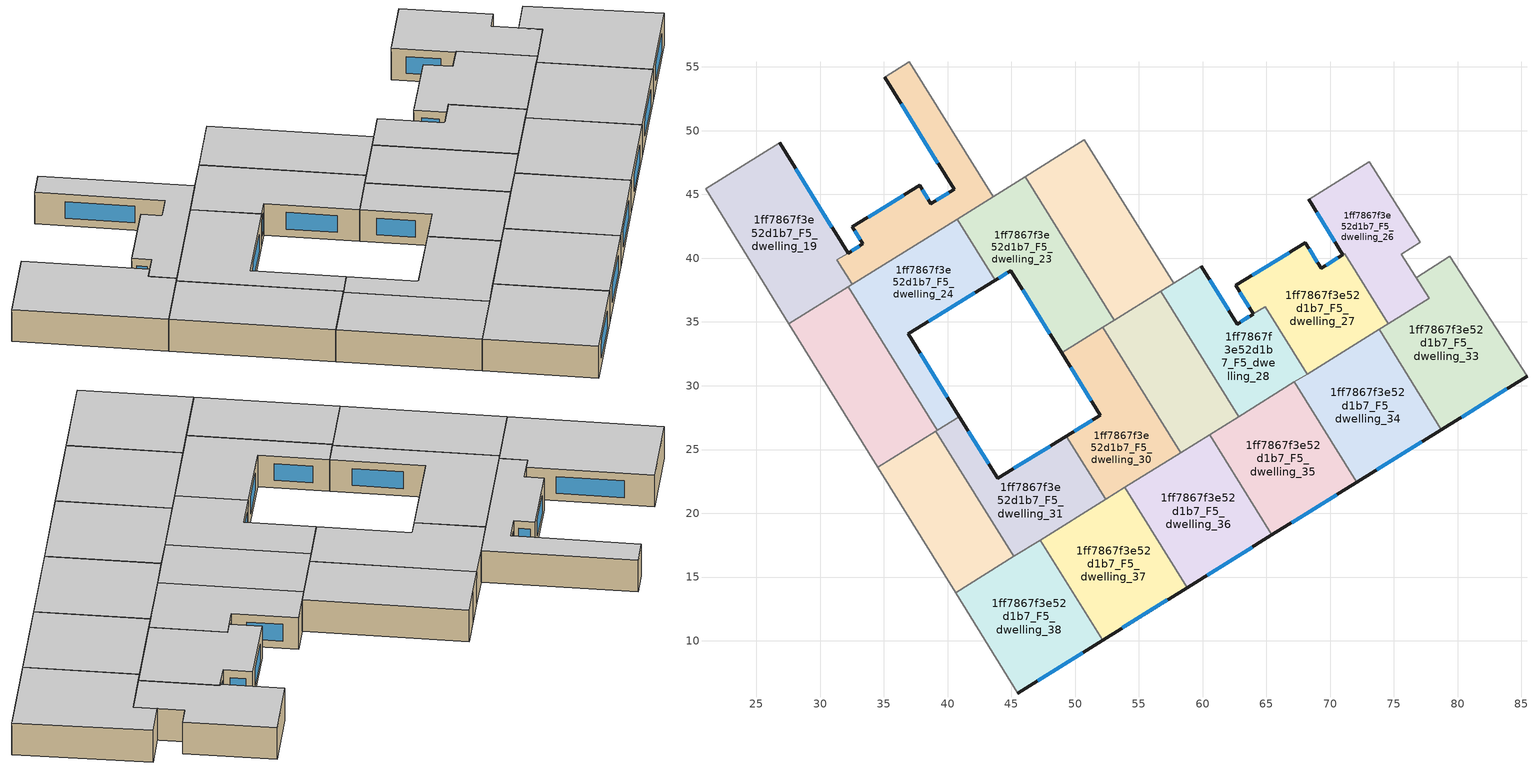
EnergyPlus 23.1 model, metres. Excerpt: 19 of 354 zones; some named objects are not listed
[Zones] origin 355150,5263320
1ff7867f3e52d1b7_F5_dwelling_18
 floor to 1ff7867f3e52d1b7_F4_dwelling_18 (EU_floor_Construction): 37.01,55.39 43.58,44.83 32.52,37.95 31.33,39.87 33.36,41.12 32.53,42.47 37.81,45.72 38.69,44.28 40.52,45.4 35.08,54.19 z15
 wall outside (EU_wall_Construction): 35.08,54.19 40.52,45.4 38.69,44.28 37.81,45.72 32.53,42.47 33.36,41.12 32.2,40.41 z15:18
 wall to 1ff7867f3e52d1b7_F5_dwelling_17 (EU_wall_Construction): 43.58,44.83 37.01,55.39 z15:18
 wall to 1ff7867f3e52d1b7_F5_dwelling_19 (EU_wall_Construction): 32.2,40.41 31.33,39.87 32.52,37.95 z15:18
 wall to 1ff7867f3e52d1b7_F5_dwelling_24 (EU_wall_Construction): 32.52,37.95 40.75,43.07 z15:18
 wall to 1ff7867f3e52d1b7_F5_dwelling_11 (EU_wall_Construction): 37.01,55.39 35.08,54.19 z15:18
 wall to 1ff7867f3e52d1b7_F5_dwelling_23 (EU_wall_Construction): 40.75,43.07 43.58,44.83 z15:18
 window (EU_Window_Construction): 33.09,40.95 32.47,40.58 / 32.72,42.15 33.17,41.44 / 36.57,44.95 33.77,43.23 / 38.48,44.62 38.02,45.38 / 40.09,45.14 39.12,44.55 / 36.36,52.13 39.24,47.47 z15.7:17.3
 ceiling to 1ff7867f3e52d1b7_F6_dwelling_18 (EU_floor_Construction): 43.58,44.83 37.01,55.39 35.08,54.19 40.52,45.4 38.69,44.28 37.81,45.72 32.53,42.47 33.36,41.12 31.33,39.87 32.52,37.95 z18
1ff7867f3e52d1b7_F5_dwelling_19
 floor to 1ff7867f3e52d1b7_F4_dwelling_19 (EU_floor_Construction): 26.84,49.06 32.2,40.41 31.33,39.87 32.52,37.95 27.57,34.87 21.02,45.44 z15
 wall outside (EU_wall_Construction): 32.2,40.41 26.84,49.06 z15:18
 wall to 1ff7867f3e52d1b7_F5_dwelling_13 (EU_wall_Construction): 26.84,49.06 21.02,45.44 z15:18
 wall adiabatic (EU_wall_Construction): 21.02,45.44 27.57,34.87 z15:18
 wall to 1ff7867f3e52d1b7_F5_dwelling_25 (EU_wall_Construction): 27.57,34.87 32.2,37.75 z15:18
 wall to 1ff7867f3e52d1b7_F5_dwelling_24 (EU_wall_Construction): 32.2,37.75 32.52,37.95 z15:18
 window (EU_Window_Construction): 30.94,42.44 28.1,47.03 z15.7:17.3
 ceiling to 1ff7867f3e52d1b7_F6_dwelling_19 (EU_floor_Construction): 32.52,37.95 31.33,39.87 32.2,40.41 26.84,49.06 21.02,45.44 27.57,34.87 z18
1ff7867f3e52d1b7_F5_dwelling_22
 floor to 1ff7867f3e52d1b7_F4_dwelling_22 (EU_floor_Construction): 50.74,49.28 57.73,38.04 53.09,35.15 46.09,46.39 z15
 wall to 1ff7867f3e52d1b7_F5_dwelling_23 (EU_wall_Construction): 46.09,46.39 53.09,35.15 z15:18
 wall to 1ff7867f3e52d1b7_F5_dwelling_21 (EU_wall_Construction): 57.73,38.04 50.74,49.28 z15:18
 wall to 1ff7867f3e52d1b7_F5_dwelling_16 (EU_wall_Construction): 50.74,49.28 48.52,47.91 z15:18
 wall to 1ff7867f3e52d1b7_F5_dwelling_29 (EU_wall_Construction): 53.09,35.15 56.72,37.41 z15:18
 wall to 1ff7867f3e52d1b7_F5_dwelling_17 (EU_wall_Construction): 48.52,47.9 46.09,46.39 z15:18
 wall to 1ff7867f3e52d1b7_F5_dwelling_28 (EU_wall_Construction): 56.72,37.41 57.73,38.04 z15:18
 ceiling to 1ff7867f3e52d1b7_F6_dwelling_22 (EU_floor_Construction): 57.73,38.04 50.74,49.28 46.09,46.39 53.09,35.15 z18
1ff7867f3e52d1b7_F5_dwelling_23
 floor to 1ff7867f3e52d1b7_F4_dwelling_23 (EU_floor_Construction): 46.09,46.39 53.09,35.15 48.96,32.58 44.97,39.02 43.74,38.26 40.75,43.07 z15
 wall outside (EU_wall_Construction): 43.74,38.26 44.97,39.02 48.96,32.58 z15:18
 wall to 1ff7867f3e52d1b7_F5_dwelling_24 (EU_wall_Construction): 40.75,43.07 43.74,38.26 z15:18
 wall to 1ff7867f3e52d1b7_F5_dwelling_17 (EU_wall_Construction): 46.09,46.39 43.58,44.83 z15:18
 wall to 1ff7867f3e52d1b7_F5_dwelling_30 (EU_wall_Construction): 48.96,32.58 52.17,34.58 z15:18
 wall to 1ff7867f3e52d1b7_F5_dwelling_29 (EU_wall_Construction): 52.17,34.58 53.09,35.15 z15:18
 window (EU_Window_Construction): 45.91,37.51 48.02,34.09 / 44.03,38.44 44.68,38.84 z15.7:17.3
 ceiling to 1ff7867f3e52d1b7_F6_dwelling_23 (EU_floor_Construction): 53.09,35.15 46.09,46.39 40.75,43.07 43.74,38.26 44.97,39.02 48.96,32.58 z18
1ff7867f3e52d1b7_F5_dwelling_24
 floor to 1ff7867f3e52d1b7_F4_dwelling_24 (EU_floor_Construction): 40.75,43.07 43.74,38.26 36.92,34.06 40.93,27.59 39.19,26.51 32.2,37.75 z15
 wall outside (EU_wall_Construction): 40.93,27.59 36.92,34.06 43.74,38.26 z15:18
 wall to 1ff7867f3e52d1b7_F5_dwelling_25 (EU_wall_Construction): 32.2,37.75 39.19,26.51 40.93,27.59 z15:18
 window (EU_Window_Construction): 39.98,29.11 37.86,32.54 / 38.52,35.05 42.14,37.28 z15.7:17.3
 ceiling to 1ff7867f3e52d1b7_F6_dwelling_24 (EU_floor_Construction): 40.93,27.59 36.92,34.06 43.74,38.26 40.75,43.07 32.2,37.75 39.19,26.51 z18
1ff7867f3e52d1b7_F5_dwelling_25
 floor to 1ff7867f3e52d1b7_F4_dwelling_25 (EU_floor_Construction): 32.2,37.75 39.19,26.51 40.93,27.59 34.54,23.61 27.57,34.87 z15
 wall adiabatic (EU_wall_Construction): 27.57,34.87 34.54,23.61 z15:18
 wall to 1ff7867f3e52d1b7_F5_dwelling_32 (EU_wall_Construction): 34.54,23.61 39.08,26.44 z15:18
 wall to 1ff7867f3e52d1b7_F5_dwelling_31 (EU_wall_Construction): 39.08,26.44 39.19,26.51 40.93,27.59 z15:18
 ceiling to 1ff7867f3e52d1b7_F6_dwelling_25 (EU_floor_Construction): 39.19,26.51 32.2,37.75 27.57,34.87 34.54,23.61 40.93,27.59 z18
1ff7867f3e52d1b7_F5_dwelling_26
 floor to 1ff7867f3e52d1b7_F4_dwelling_26 (EU_floor_Construction): 73.05,47.56 77.07,41.25 75.58,40.32 77.77,36.87 74.57,34.88 71.16,40.36 69.3,39.22 71.01,40.27 68.31,44.62 z15
 wall outside (EU_wall_Construction): 68.31,44.62 71.01,40.27 69.3,39.22 z15:18
 wall adiabatic (EU_wall_Construction): 77.77,36.87 75.58,40.32 77.07,41.25 73.05,47.56 z15:18
 wall to 1ff7867f3e52d1b7_F5_dwelling_27 (EU_wall_Construction): 69.3,39.22 71.16,40.36 74.57,34.88 z15:18
 wall to 1ff7867f3e52d1b7_F5_dwelling_20 (EU_wall_Construction): 73.05,47.56 68.35,44.64 68.31,44.62 z15:18
 wall to 1ff7867f3e52d1b7_F5_dwelling_33 (EU_wall_Construction): 74.57,34.88 77.77,36.87 z15:18
 window (EU_Window_Construction): 70.6,40.02 69.7,39.47 / 68.95,43.59 70.37,41.29 z15.7:17.3
 ceiling to 1ff7867f3e52d1b7_F6_dwelling_26 (EU_floor_Construction): 77.77,36.87 75.58,40.32 77.07,41.25 73.05,47.56 68.31,44.62 71.01,40.27 69.3,39.22 71.16,40.36 74.57,34.88 z18
1ff7867f3e52d1b7_F5_dwelling_27
 floor to 1ff7867f3e52d1b7_F4_dwelling_27 (EU_floor_Construction): 71.16,40.36 74.57,34.88 68.19,30.91 64.91,36.2 63.98,35.63 62.6,37.86 68.06,41.22 69.3,39.22 z15
 wall outside (EU_wall_Construction): 69.3,39.22 68.06,41.22 62.6,37.86 63.98,35.63 z15:18
 wall to 1ff7867f3e52d1b7_F5_dwelling_28 (EU_wall_Construction): 63.98,35.63 64.91,36.2 68.19,30.91 z15:18
 wall to 1ff7867f3e52d1b7_F5_dwelling_34 (EU_wall_Construction): 68.19,30.91 73.84,34.43 z15:18
 wall to 1ff7867f3e52d1b7_F5_dwelling_33 (EU_wall_Construction): 73.84,34.43 74.57,34.88 z15:18
 window (EU_Window_Construction): 62.92,37.34 63.66,36.15 / 66.78,40.43 63.88,38.65 / 69.01,39.69 68.35,40.75 z15.7:17.3
 ceiling to 1ff7867f3e52d1b7_F6_dwelling_27 (EU_floor_Construction): 74.57,34.88 71.16,40.36 69.3,39.22 68.06,41.22 62.6,37.86 63.98,35.63 64.91,36.2 68.19,30.91 z18
1ff7867f3e52d1b7_F5_dwelling_28
 floor to 1ff7867f3e52d1b7_F4_dwelling_28 (EU_floor_Construction): 64.91,36.2 68.19,30.91 62.83,27.58 56.72,37.41 59.89,39.38 62.7,34.84 z15
 wall outside (EU_wall_Construction): 63.98,35.62 62.7,34.84 59.89,39.38 z15:18
 wall to 1ff7867f3e52d1b7_F5_dwelling_29 (EU_wall_Construction): 56.72,37.41 62.83,27.58 z15:18
 wall to 1ff7867f3e52d1b7_F5_dwelling_21 (EU_wall_Construction): 59.89,39.38 57.73,38.04 z15:18
 wall to 1ff7867f3e52d1b7_F5_dwelling_35 (EU_wall_Construction): 62.83,27.58 67.2,30.29 z15:18
 wall to 1ff7867f3e52d1b7_F5_dwelling_34 (EU_wall_Construction): 67.2,30.29 68.19,30.91 z15:18
 window (EU_Window_Construction): 62.04,35.9 60.55,38.31 / 63.68,35.44 63,35.02 z15.7:17.3
 ceiling to 1ff7867f3e52d1b7_F6_dwelling_28 (EU_floor_Construction): 68.19,30.91 64.91,36.2 62.7,34.84 59.89,39.38 56.72,37.41 62.83,27.58 z18
1ff7867f3e52d1b7_F5_dwelling_29
 floor to 1ff7867f3e52d1b7_F4_dwelling_29 (EU_floor_Construction): 56.72,37.41 62.83,27.58 58.28,24.75 52.17,34.58 z15
 wall to 1ff7867f3e52d1b7_F5_dwelling_30 (EU_wall_Construction): 52.17,34.58 58.28,24.75 z15:18
 wall to 1ff7867f3e52d1b7_F5_dwelling_36 (EU_wall_Construction): 58.28,24.75 60.55,26.16 z15:18
 wall to 1ff7867f3e52d1b7_F5_dwelling_35 (EU_wall_Construction): 60.55,26.16 62.83,27.58 z15:18
 ceiling to 1ff7867f3e52d1b7_F6_dwelling_29 (EU_floor_Construction): 62.83,27.58 56.72,37.41 52.17,34.58 58.28,24.75 z18
1ff7867f3e52d1b7_F5_dwelling_30
 floor to 1ff7867f3e52d1b7_F4_dwelling_30 (EU_floor_Construction): 52.17,34.58 58.28,24.75 52.4,21.09 49.32,26.05 51.99,27.7 48.96,32.58 z15
 wall outside (EU_wall_Construction): 48.96,32.58 51.99,27.7 49.32,26.05 z15:18
 wall to 1ff7867f3e52d1b7_F5_dwelling_31 (EU_wall_Construction): 49.32,26.05 52.4,21.09 z15:18
 wall to 1ff7867f3e52d1b7_F5_dwelling_37 (EU_wall_Construction): 52.4,21.09 53.91,22.03 z15:18
 wall to 1ff7867f3e52d1b7_F5_dwelling_36 (EU_wall_Construction): 53.91,22.03 58.28,24.75 z15:18
 window (EU_Window_Construction): 49.67,31.43 51.28,28.84 / 51.36,27.31 49.95,26.44 z15.7:17.3
 ceiling to 1ff7867f3e52d1b7_F6_dwelling_30 (EU_floor_Construction): 58.28,24.75 52.17,34.58 48.96,32.58 51.99,27.7 49.32,26.05 52.4,21.09 z18
1ff7867f3e52d1b7_F5_dwelling_31
 floor to 1ff7867f3e52d1b7_F4_dwelling_31 (EU_floor_Construction): 49.32,26.05 52.4,21.09 45.19,16.61 39.08,26.44 40.93,27.59 43.93,22.74 z15
 wall outside (EU_wall_Construction): 49.32,26.05 43.93,22.74 40.93,27.59 z15:18
 wall to 1ff7867f3e52d1b7_F5_dwelling_32 (EU_wall_Construction): 39.08,26.44 45.19,16.61 z15:18
 wall to 1ff7867f3e52d1b7_F5_dwelling_38 (EU_wall_Construction): 45.19,16.61 47.27,17.9 z15:18
 wall to 1ff7867f3e52d1b7_F5_dwelling_37 (EU_wall_Construction): 47.27,17.9 52.4,21.1 z15:18
 window (EU_Window_Construction): 43.22,23.87 41.63,26.45 / 48.05,25.27 45.19,23.51 z15.7:17.3
 ceiling to 1ff7867f3e52d1b7_F6_dwelling_31 (EU_floor_Construction): 52.4,21.09 49.32,26.05 43.93,22.74 40.93,27.59 39.08,26.44 45.19,16.61 z18
1ff7867f3e52d1b7_F5_dwelling_32
 floor to 1ff7867f3e52d1b7_F4_dwelling_32 (EU_floor_Construction): 39.08,26.44 45.19,16.61 40.63,13.77 34.54,23.61 z15
 wall adiabatic (EU_wall_Construction): 34.54,23.61 40.63,13.77 z15:18
 wall to 1ff7867f3e52d1b7_F5_dwelling_38 (EU_wall_Construction): 40.63,13.77 45.19,16.61 z15:18
 ceiling to 1ff7867f3e52d1b7_F6_dwelling_32 (EU_floor_Construction): 45.19,16.61 39.08,26.44 34.54,23.61 40.63,13.77 z18
1ff7867f3e52d1b7_F5_dwelling_33
 floor to 1ff7867f3e52d1b7_F4_dwelling_33 (EU_floor_Construction): 79.37,40.14 85.44,30.74 78.73,26.57 73.84,34.42 77.77,36.87 76.75,38.48 z15
 wall outside (EU_wall_Construction): 78.73,26.57 85.44,30.74 z15:18
 wall adiabatic (EU_wall_Construction): 85.44,30.74 79.37,40.14 76.75,38.48 77.77,36.87 z15:18
 wall to 1ff7867f3e52d1b7_F5_dwelling_34 (EU_wall_Construction): 73.84,34.42 78.73,26.57 z15:18
 window (EU_Window_Construction): 80.3,27.54 83.86,29.76 z15.7:17.3
 ceiling to 1ff7867f3e52d1b7_F6_dwelling_33 (EU_floor_Construction): 85.44,30.74 79.37,40.14 76.75,38.48 77.77,36.87 73.84,34.42 78.73,26.57 z18
1ff7867f3e52d1b7_F5_dwelling_34
 floor to 1ff7867f3e52d1b7_F4_dwelling_34 (EU_floor_Construction): 73.84,34.42 78.73,26.57 72.09,22.43 67.2,30.29 z15
 wall outside (EU_wall_Construction): 72.09,22.43 78.73,26.57 z15:18
 wall to 1ff7867f3e52d1b7_F5_dwelling_35 (EU_wall_Construction): 67.2,30.29 72.09,22.43 z15:18
 window (EU_Window_Construction): 73.65,23.4 77.17,25.59 z15.7:17.3
 ceiling to 1ff7867f3e52d1b7_F6_dwelling_34 (EU_floor_Construction): 78.73,26.57 73.84,34.42 67.2,30.29 72.09,22.43 z18
1ff7867f3e52d1b7_F5_dwelling_35
 floor to 1ff7867f3e52d1b7_F4_dwelling_35 (EU_floor_Construction): 67.2,30.29 72.09,22.43 65.44,18.3 60.55,26.16 z15
 wall outside (EU_wall_Construction): 65.44,18.3 72.09,22.43 z15:18
 wall to 1ff7867f3e52d1b7_F5_dwelling_36 (EU_wall_Construction): 60.55,26.16 65.44,18.3 z15:18
 window (EU_Window_Construction): 67,19.27 70.53,21.46 z15.7:17.3
 ceiling to 1ff7867f3e52d1b7_F6_dwelling_35 (EU_floor_Construction): 72.09,22.43 67.2,30.29 60.55,26.16 65.44,18.3 z18
1ff7867f3e52d1b7_F5_dwelling_36
 floor to 1ff7867f3e52d1b7_F4_dwelling_36 (EU_floor_Construction): 60.55,26.16 65.44,18.3 58.8,14.17 53.91,22.03 z15
 wall outside (EU_wall_Construction): 58.8,14.17 65.44,18.3 z15:18
 wall to 1ff7867f3e52d1b7_F5_dwelling_37 (EU_wall_Construction): 53.91,22.03 58.8,14.17 z15:18
 window (EU_Window_Construction): 60.36,15.14 63.88,17.33 z15.7:17.3
 ceiling to 1ff7867f3e52d1b7_F6_dwelling_36 (EU_floor_Construction): 65.44,18.3 60.55,26.16 53.91,22.03 58.8,14.17 z18
1ff7867f3e52d1b7_F5_dwelling_37
 floor to 1ff7867f3e52d1b7_F4_dwelling_37 (EU_floor_Construction): 53.91,22.03 58.8,14.17 52.15,10.04 47.27,17.9 z15
 wall outside (EU_wall_Construction): 52.15,10.04 58.8,14.17 z15:18
 wall to 1ff7867f3e52d1b7_F5_dwelling_38 (EU_wall_Construction): 47.27,17.9 52.15,10.04 z15:18
 window (EU_Window_Construction): 53.71,11.01 57.24,13.2 z15.7:17.3
 ceiling to 1ff7867f3e52d1b7_F6_dwelling_37 (EU_floor_Construction): 58.8,14.17 53.91,22.03 47.27,17.9 52.15,10.04 z18
1ff7867f3e52d1b7_F5_dwelling_38
 floor to 1ff7867f3e52d1b7_F4_dwelling_38 (EU_floor_Construction): 47.27,17.9 52.15,10.04 45.5,5.91 40.63,13.77 z15
 wall outside (EU_wall_Construction): 45.5,5.91 52.15,10.04 z15:18
 wall adiabatic (EU_wall_Construction): 40.63,13.77 45.5,5.91 z15:18
 window (EU_Window_Construction): 47.06,6.88 50.59,9.07 z15.7:17.3
 ceiling to 1ff7867f3e52d1b7_F6_dwelling_38 (EU_floor_Construction): 52.15,10.04 47.27,17.9 40.63,13.77 45.5,5.91 z18
[Building]
EU S2 Campaign: North Axis=0; Terrain=City; Solar Distribution=FullExterior
[Site:Location]
Budapest.Ferenc.Liszt.Intl.AP: Latitude=47.437; Longitude=19.256; Time Zone=1; Elevation=185
[SizingPeriod:WeatherFileDays]
AnnualSizingPeriod: Begin Month=1; Begin Day of Month=1; End Month=12; End Day of Month=31; Day of Week for Start Day=Monday; Use Weather File Daylight Saving Period=No; Use Weather File Rain and Snow Indicators=No
[MATERIAL]
EU_InternalMass_Material: Roughness=MediumRough; Thickness=0.1; Conductivity=1; Density=1800; Specific Heat=900; Thermal Absorptance=0.9; Solar Absorptance=0.7; Visible Absorptance=0.7
[MATERIAL:NOMASS] Roughness=MediumRough; Thermal Absorptance=0.9; Solar Absorptance=0.7; Visible Absorptance=0.7
Name | Thermal Resistance
EU_wall_NoMass | 0.832559
EU_floor_NoMass | 0.872794
[WINDOWMATERIAL:SIMPLEGLAZINGSYSTEM]
EU_Window_SimpleGlazing: UFactor=2.79869; Solar Heat Gain Coefficient=0.75; Visible Transmittance=0.75
[CONSTRUCTION]
EU_wall_Construction: EU_wall_NoMass
EU_floor_Construction: EU_floor_NoMass
EU_Window_Construction: EU_Window_SimpleGlazing
EU_InternalMass_Construction: EU_InternalMass_Material
[ZONE] Type=1; Multiplier=1; Ceiling Height=autocalculate; Floor Area=autocalculate; Part of Total Floor Area=Yes
Name | Volume
1ff7867f3e52d1b7_F5_dwelling_18 | 185.84
1ff7867f3e52d1b7_F5_dwelling_19 | 248.651
1ff7867f3e52d1b7_F5_dwelling_22; 1ff7867f3e52d1b7_F5_dwelling_35 | 217.225
1ff7867f3e52d1b7_F5_dwelling_23 | 217.252
1ff7867f3e52d1b7_F5_dwelling_24 | 217.249
1ff7867f3e52d1b7_F5_dwelling_25 | 217.258
1ff7867f3e52d1b7_F5_dwelling_26 | 170.992
1ff7867f3e52d1b7_F5_dwelling_27 | 192.024
1ff7867f3e52d1b7_F5_dwelling_28 | 177.654
1ff7867f3e52d1b7_F5_dwelling_29 | 186.219
1ff7867f3e52d1b7_F5_dwelling_30 | 186.216
1ff7867f3e52d1b7_F5_dwelling_31 | 186.198
1ff7867f3e52d1b7_F5_dwelling_32 | 186.237
1ff7867f3e52d1b7_F5_dwelling_33 | 235.181
1ff7867f3e52d1b7_F5_dwelling_34; 1ff7867f3e52d1b7_F5_dwelling_37 | 217.23
1ff7867f3e52d1b7_F5_dwelling_36 | 217.248
1ff7867f3e52d1b7_F5_dwelling_38 | 217.24
[INTERNALMASS] Construction=EU_InternalMass_Construction
Name | Zone or ZoneList | Surface Area
1ff7867f3e52d1b7_F5_dwelling_18_EU_InternalMass | 1ff7867f3e52d1b7_F5_dwelling_18 | 61.9452
1ff7867f3e52d1b7_F5_dwelling_19_EU_InternalMass | 1ff7867f3e52d1b7_F5_dwelling_19 | 82.8876
1ff7867f3e52d1b7_F5_dwelling_22_EU_InternalMass | 1ff7867f3e52d1b7_F5_dwelling_22 | 72.4081
1ff7867f3e52d1b7_F5_dwelling_23_EU_InternalMass | 1ff7867f3e52d1b7_F5_dwelling_23 | 72.4172
1ff7867f3e52d1b7_F5_dwelling_24_EU_InternalMass | 1ff7867f3e52d1b7_F5_dwelling_24 | 72.4165
1ff7867f3e52d1b7_F5_dwelling_25_EU_InternalMass | 1ff7867f3e52d1b7_F5_dwelling_25 | 72.4199
1ff7867f3e52d1b7_F5_dwelling_26_EU_InternalMass | 1ff7867f3e52d1b7_F5_dwelling_26 | 57.0132
1ff7867f3e52d1b7_F5_dwelling_27_EU_InternalMass | 1ff7867f3e52d1b7_F5_dwelling_27 | 64.0067
1ff7867f3e52d1b7_F5_dwelling_28_EU_InternalMass | 1ff7867f3e52d1b7_F5_dwelling_28 | 59.2187
1ff7867f3e52d1b7_F5_dwelling_29_EU_InternalMass | 1ff7867f3e52d1b7_F5_dwelling_29 | 62.0729
1ff7867f3e52d1b7_F5_dwelling_30_EU_InternalMass | 1ff7867f3e52d1b7_F5_dwelling_30 | 62.0721
1ff7867f3e52d1b7_F5_dwelling_31_EU_InternalMass | 1ff7867f3e52d1b7_F5_dwelling_31 | 62.0659
1ff7867f3e52d1b7_F5_dwelling_32_EU_InternalMass | 1ff7867f3e52d1b7_F5_dwelling_32 | 62.079
1ff7867f3e52d1b7_F5_dwelling_33_EU_InternalMass | 1ff7867f3e52d1b7_F5_dwelling_33 | 78.3931
1ff7867f3e52d1b7_F5_dwelling_34_EU_InternalMass | 1ff7867f3e52d1b7_F5_dwelling_34 | 72.41
1ff7867f3e52d1b7_F5_dwelling_35_EU_InternalMass | 1ff7867f3e52d1b7_F5_dwelling_35 | 72.4082
1ff7867f3e52d1b7_F5_dwelling_36_EU_InternalMass | 1ff7867f3e52d1b7_F5_dwelling_36 | 72.416
1ff7867f3e52d1b7_F5_dwelling_37_EU_InternalMass | 1ff7867f3e52d1b7_F5_dwelling_37 | 72.41
1ff7867f3e52d1b7_F5_dwelling_38_EU_InternalMass | 1ff7867f3e52d1b7_F5_dwelling_38 | 72.4135
[OTHEREQUIPMENT] Fuel Type=Electricity; Design Level Calculation Method=Watts/Area; Power per Zone Floor Area=1; Fraction Latent=0; Fraction Radiant=0; Fraction Lost=0; Carbon Dioxide Generation Rate=0; EndUse Subcategory=EU_Step8_InternalGains
Name | Zone or ZoneList or Space or SpaceList | Schedule
EU_Step8_InternalGain_1ff7867f3e52d1b7_F5_dwelling_18_f000 | 1ff7867f3e52d1b7_F5_dwelling_18 | EU_Step8_GainSchedule_1ff7867f3e52d1b7_F5_dwelling_18_f000
EU_Step8_InternalGain_1ff7867f3e52d1b7_F5_dwelling_19_f000 | 1ff7867f3e52d1b7_F5_dwelling_19 | EU_Step8_GainSchedule_1ff7867f3e52d1b7_F5_dwelling_19_f000
EU_Step8_InternalGain_1ff7867f3e52d1b7_F5_dwelling_22_f000 | 1ff7867f3e52d1b7_F5_dwelling_22 | EU_Step8_GainSchedule_1ff7867f3e52d1b7_F5_dwelling_22_f000
EU_Step8_InternalGain_1ff7867f3e52d1b7_F5_dwelling_23_f000 | 1ff7867f3e52d1b7_F5_dwelling_23 | EU_Step8_GainSchedule_1ff7867f3e52d1b7_F5_dwelling_23_f000
EU_Step8_InternalGain_1ff7867f3e52d1b7_F5_dwelling_24_f000 | 1ff7867f3e52d1b7_F5_dwelling_24 | EU_Step8_GainSchedule_1ff7867f3e52d1b7_F5_dwelling_24_f000
EU_Step8_InternalGain_1ff7867f3e52d1b7_F5_dwelling_25_f000 | 1ff7867f3e52d1b7_F5_dwelling_25 | EU_Step8_GainSchedule_1ff7867f3e52d1b7_F5_dwelling_25_f000
EU_Step8_InternalGain_1ff7867f3e52d1b7_F5_dwelling_26_f000 | 1ff7867f3e52d1b7_F5_dwelling_26 | EU_Step8_GainSchedule_1ff7867f3e52d1b7_F5_dwelling_26_f000
EU_Step8_InternalGain_1ff7867f3e52d1b7_F5_dwelling_27_f000 | 1ff7867f3e52d1b7_F5_dwelling_27 | EU_Step8_GainSchedule_1ff7867f3e52d1b7_F5_dwelling_27_f000
EU_Step8_InternalGain_1ff7867f3e52d1b7_F5_dwelling_28_f000 | 1ff7867f3e52d1b7_F5_dwelling_28 | EU_Step8_GainSchedule_1ff7867f3e52d1b7_F5_dwelling_28_f000
EU_Step8_InternalGain_1ff7867f3e52d1b7_F5_dwelling_29_f000 | 1ff7867f3e52d1b7_F5_dwelling_29 | EU_Step8_GainSchedule_1ff7867f3e52d1b7_F5_dwelling_29_f000
EU_Step8_InternalGain_1ff7867f3e52d1b7_F5_dwelling_30_f000 | 1ff7867f3e52d1b7_F5_dwelling_30 | EU_Step8_GainSchedule_1ff7867f3e52d1b7_F5_dwelling_30_f000
EU_Step8_InternalGain_1ff7867f3e52d1b7_F5_dwelling_31_f000 | 1ff7867f3e52d1b7_F5_dwelling_31 | EU_Step8_GainSchedule_1ff7867f3e52d1b7_F5_dwelling_31_f000
EU_Step8_InternalGain_1ff7867f3e52d1b7_F5_dwelling_32_f000 | 1ff7867f3e52d1b7_F5_dwelling_32 | EU_Step8_GainSchedule_1ff7867f3e52d1b7_F5_dwelling_32_f000
EU_Step8_InternalGain_1ff7867f3e52d1b7_F5_dwelling_33_f000 | 1ff7867f3e52d1b7_F5_dwelling_33 | EU_Step8_GainSchedule_1ff7867f3e52d1b7_F5_dwelling_33_f000
EU_Step8_InternalGain_1ff7867f3e52d1b7_F5_dwelling_34_f000 | 1ff7867f3e52d1b7_F5_dwelling_34 | EU_Step8_GainSchedule_1ff7867f3e52d1b7_F5_dwelling_34_f000
EU_Step8_InternalGain_1ff7867f3e52d1b7_F5_dwelling_35_f000 | 1ff7867f3e52d1b7_F5_dwelling_35 | EU_Step8_GainSchedule_1ff7867f3e52d1b7_F5_dwelling_35_f000
EU_Step8_InternalGain_1ff7867f3e52d1b7_F5_dwelling_36_f000 | 1ff7867f3e52d1b7_F5_dwelling_36 | EU_Step8_GainSchedule_1ff7867f3e52d1b7_F5_dwelling_36_f000
EU_Step8_InternalGain_1ff7867f3e52d1b7_F5_dwelling_37_f000 | 1ff7867f3e52d1b7_F5_dwelling_37 | EU_Step8_GainSchedule_1ff7867f3e52d1b7_F5_dwelling_37_f000
EU_Step8_InternalGain_1ff7867f3e52d1b7_F5_dwelling_38_f000 | 1ff7867f3e52d1b7_F5_dwelling_38 | EU_Step8_GainSchedule_1ff7867f3e52d1b7_F5_dwelling_38_f000
[ZONEVENTILATION:DESIGNFLOWRATE] Schedule=EU_AlwaysOn; Design Flow Rate Calculation Method=AirChanges/Hour; Air Changes per Hour=0.475469; Ventilation Type=Natural; Fan Pressure Rise=0; Fan Total Efficiency=1; Constant Term Coefficient=1; Temperature Term Coefficient=0; Velocity Term Coefficient=0; Velocity Squared Term Coefficient=0; Minimum Indoor Temperature=-100; Maximum Indoor Temperature=100; Delta Temperature=-100; Minimum Outdoor Temperature=-100; Maximum Outdoor Temperature=100; Maximum Wind Speed=40
Name | Zone or ZoneList or Space or SpaceList
EU_ConstantAir_1ff7867f3e52d1b7_F5_dwelling_18 | 1ff7867f3e52d1b7_F5_dwelling_18
EU_ConstantAir_1ff7867f3e52d1b7_F5_dwelling_19 | 1ff7867f3e52d1b7_F5_dwelling_19
EU_ConstantAir_1ff7867f3e52d1b7_F5_dwelling_22 | 1ff7867f3e52d1b7_F5_dwelling_22
EU_ConstantAir_1ff7867f3e52d1b7_F5_dwelling_23 | 1ff7867f3e52d1b7_F5_dwelling_23
EU_ConstantAir_1ff7867f3e52d1b7_F5_dwelling_24 | 1ff7867f3e52d1b7_F5_dwelling_24
EU_ConstantAir_1ff7867f3e52d1b7_F5_dwelling_25 | 1ff7867f3e52d1b7_F5_dwelling_25
EU_ConstantAir_1ff7867f3e52d1b7_F5_dwelling_26 | 1ff7867f3e52d1b7_F5_dwelling_26
EU_ConstantAir_1ff7867f3e52d1b7_F5_dwelling_27 | 1ff7867f3e52d1b7_F5_dwelling_27
EU_ConstantAir_1ff7867f3e52d1b7_F5_dwelling_28 | 1ff7867f3e52d1b7_F5_dwelling_28
EU_ConstantAir_1ff7867f3e52d1b7_F5_dwelling_29 | 1ff7867f3e52d1b7_F5_dwelling_29
EU_ConstantAir_1ff7867f3e52d1b7_F5_dwelling_30 | 1ff7867f3e52d1b7_F5_dwelling_30
EU_ConstantAir_1ff7867f3e52d1b7_F5_dwelling_31 | 1ff7867f3e52d1b7_F5_dwelling_31
EU_ConstantAir_1ff7867f3e52d1b7_F5_dwelling_32 | 1ff7867f3e52d1b7_F5_dwelling_32
EU_ConstantAir_1ff7867f3e52d1b7_F5_dwelling_33 | 1ff7867f3e52d1b7_F5_dwelling_33
EU_ConstantAir_1ff7867f3e52d1b7_F5_dwelling_34 | 1ff7867f3e52d1b7_F5_dwelling_34
EU_ConstantAir_1ff7867f3e52d1b7_F5_dwelling_35 | 1ff7867f3e52d1b7_F5_dwelling_35
EU_ConstantAir_1ff7867f3e52d1b7_F5_dwelling_36 | 1ff7867f3e52d1b7_F5_dwelling_36
EU_ConstantAir_1ff7867f3e52d1b7_F5_dwelling_37 | 1ff7867f3e52d1b7_F5_dwelling_37
EU_ConstantAir_1ff7867f3e52d1b7_F5_dwelling_38 | 1ff7867f3e52d1b7_F5_dwelling_38
[HVACTEMPLATE:ZONE:IDEALLOADSAIRSYSTEM] System Availability Schedule=EU_AlwaysOn; Maximum Heating Supply Air Temperature=50; Minimum Cooling Supply Air Temperature=13; Maximum Heating Supply Air Humidity Ratio=0.0156; Minimum Cooling Supply Air Humidity Ratio=0.0077; Heating Limit=NoLimit; Cooling Limit=NoLimit; Heating Availability Schedule=EU_AlwaysOn; Cooling Availability Schedule=EU_CoolingOff; Dehumidification Control Type=ConstantSensibleHeatRatio; Cooling Sensible Heat Ratio=0.7; Dehumidification Setpoint=60; Humidification Control Type=None; Humidification Setpoint=30; Outdoor Air Method=None; Outdoor Air Flow Rate per Person=0.00944; Outdoor Air Flow Rate per Zone Floor Area=0; Outdoor Air Flow Rate per Zone=0; Demand Controlled Ventilation Type=None; Outdoor Air Economizer Type=NoEconomizer; Heat Recovery Type=None; Sensible Heat Recovery Effectiveness=0.7; Latent Heat Recovery Effectiveness=0.65
Name | Template Thermostat
1ff7867f3e52d1b7_F5_dwelling_18 | EU_HeatOnly_1ff7867f3e52d1b7_F5_dwelling_18
1ff7867f3e52d1b7_F5_dwelling_19 | EU_HeatOnly_1ff7867f3e52d1b7_F5_dwelling_19
1ff7867f3e52d1b7_F5_dwelling_22 | EU_HeatOnly_1ff7867f3e52d1b7_F5_dwelling_22
1ff7867f3e52d1b7_F5_dwelling_23 | EU_HeatOnly_1ff7867f3e52d1b7_F5_dwelling_23
1ff7867f3e52d1b7_F5_dwelling_24 | EU_HeatOnly_1ff7867f3e52d1b7_F5_dwelling_24
1ff7867f3e52d1b7_F5_dwelling_25 | EU_HeatOnly_1ff7867f3e52d1b7_F5_dwelling_25
1ff7867f3e52d1b7_F5_dwelling_26 | EU_HeatOnly_1ff7867f3e52d1b7_F5_dwelling_26
1ff7867f3e52d1b7_F5_dwelling_27 | EU_HeatOnly_1ff7867f3e52d1b7_F5_dwelling_27
1ff7867f3e52d1b7_F5_dwelling_28 | EU_HeatOnly_1ff7867f3e52d1b7_F5_dwelling_28
1ff7867f3e52d1b7_F5_dwelling_29 | EU_HeatOnly_1ff7867f3e52d1b7_F5_dwelling_29
1ff7867f3e52d1b7_F5_dwelling_30 | EU_HeatOnly_1ff7867f3e52d1b7_F5_dwelling_30
1ff7867f3e52d1b7_F5_dwelling_31 | EU_HeatOnly_1ff7867f3e52d1b7_F5_dwelling_31
1ff7867f3e52d1b7_F5_dwelling_32 | EU_HeatOnly_1ff7867f3e52d1b7_F5_dwelling_32
1ff7867f3e52d1b7_F5_dwelling_33 | EU_HeatOnly_1ff7867f3e52d1b7_F5_dwelling_33
1ff7867f3e52d1b7_F5_dwelling_34 | EU_HeatOnly_1ff7867f3e52d1b7_F5_dwelling_34
1ff7867f3e52d1b7_F5_dwelling_35 | EU_HeatOnly_1ff7867f3e52d1b7_F5_dwelling_35
1ff7867f3e52d1b7_F5_dwelling_36 | EU_HeatOnly_1ff7867f3e52d1b7_F5_dwelling_36
1ff7867f3e52d1b7_F5_dwelling_37 | EU_HeatOnly_1ff7867f3e52d1b7_F5_dwelling_37
1ff7867f3e52d1b7_F5_dwelling_38 | EU_HeatOnly_1ff7867f3e52d1b7_F5_dwelling_38
[SIZING:ZONE] Zone Cooling Design Supply Air Temperature Input Method=SupplyAirTemperature; Zone Cooling Design Supply Air Temperature=13; Zone Heating Design Supply Air Temperature Input Method=SupplyAirTemperature; Zone Heating Design Supply Air Temperature=50; Zone Cooling Design Supply Air Humidity Ratio=0.008; Zone Heating Design Supply Air Humidity Ratio=0.008; Cooling Design Air Flow Method=DesignDay; Cooling Design Air Flow Rate=0; Cooling Minimum Air Flow per Zone Floor Area=0.000762; Cooling Minimum Air Flow=0; Cooling Minimum Air Flow Fraction=0.2; Heating Design Air Flow Method=DesignDay; Heating Design Air Flow Rate=0; Heating Maximum Air Flow per Zone Floor Area=0.002032; Heating Maximum Air Flow=0.141576; Heating Maximum Air Flow Fraction=0.3; Account for Dedicated Outdoor Air System=No; Dedicated Outdoor Air System Control Strategy=NeutralSupplyAir; Dedicated Outdoor Air Low Setpoint Temperature for Design=autosize; Dedicated Outdoor Air High Setpoint Temperature for Design=autosize; Zone Load Sizing Method=Sensible Load Only No Latent Load; Zone Latent Cooling Design Supply Air Humidity Ratio Input Method=HumidityRatioDifference; Zone Cooling Design Supply Air Humidity Ratio Difference=0.005; Zone Latent Heating Design Supply Air Humidity Ratio Input Method=HumidityRatioDifference; Zone Humidification Design Supply Air Humidity Ratio Difference=0.005
1ff7867f3e52d1b7_F5_dwelling_18; 1ff7867f3e52d1b7_F5_dwelling_19; 1ff7867f3e52d1b7_F5_dwelling_22; 1ff7867f3e52d1b7_F5_dwelling_23; 1ff7867f3e52d1b7_F5_dwelling_24; 1ff7867f3e52d1b7_F5_dwelling_25; 1ff7867f3e52d1b7_F5_dwelling_26; 1ff7867f3e52d1b7_F5_dwelling_27; 1ff7867f3e52d1b7_F5_dwelling_28; 1ff7867f3e52d1b7_F5_dwelling_29; 1ff7867f3e52d1b7_F5_dwelling_30; 1ff7867f3e52d1b7_F5_dwelling_31; 1ff7867f3e52d1b7_F5_dwelling_32; 1ff7867f3e52d1b7_F5_dwelling_33; 1ff7867f3e52d1b7_F5_dwelling_34; 1ff7867f3e52d1b7_F5_dwelling_35; 1ff7867f3e52d1b7_F5_dwelling_36; 1ff7867f3e52d1b7_F5_dwelling_37; 1ff7867f3e52d1b7_F5_dwelling_38
[SCHEDULE:CONSTANT]
Name | Hourly Value
EU_AlwaysOn | 1
EU_CoolingOff | 0
[SCHEDULE:FILE] Column Number=1; Rows to Skip at Top=0; Number of Hours of Data=8760; Column Separator=Comma; Interpolate to Timestep=No; Minutes per Item=60; Adjust Schedule for Daylight Savings=Yes
Name | File
EU_Step8_GainSchedule_1ff7867f3e52d1b7_F5_dwelling_18_f000 | ../../schedules/1ff7867f3e52d1b7/1ff7867f3e52d1b7_F5_dwelling_18_f000_gain.csv
EU_Step8_GainSchedule_1ff7867f3e52d1b7_F5_dwelling_19_f000 | ../../schedules/1ff7867f3e52d1b7/1ff7867f3e52d1b7_F5_dwelling_19_f000_gain.csv
EU_Step8_GainSchedule_1ff7867f3e52d1b7_F5_dwelling_22_f000 | ../../schedules/1ff7867f3e52d1b7/1ff7867f3e52d1b7_F5_dwelling_22_f000_gain.csv
EU_Step8_GainSchedule_1ff7867f3e52d1b7_F5_dwelling_23_f000 | ../../schedules/1ff7867f3e52d1b7/1ff7867f3e52d1b7_F5_dwelling_23_f000_gain.csv
EU_Step8_GainSchedule_1ff7867f3e52d1b7_F5_dwelling_24_f000 | ../../schedules/1ff7867f3e52d1b7/1ff7867f3e52d1b7_F5_dwelling_24_f000_gain.csv
EU_Step8_GainSchedule_1ff7867f3e52d1b7_F5_dwelling_25_f000 | ../../schedules/1ff7867f3e52d1b7/1ff7867f3e52d1b7_F5_dwelling_25_f000_gain.csv
EU_Step8_GainSchedule_1ff7867f3e52d1b7_F5_dwelling_26_f000 | ../../schedules/1ff7867f3e52d1b7/1ff7867f3e52d1b7_F5_dwelling_26_f000_gain.csv
EU_Step8_GainSchedule_1ff7867f3e52d1b7_F5_dwelling_27_f000 | ../../schedules/1ff7867f3e52d1b7/1ff7867f3e52d1b7_F5_dwelling_27_f000_gain.csv
EU_Step8_GainSchedule_1ff7867f3e52d1b7_F5_dwelling_28_f000 | ../../schedules/1ff7867f3e52d1b7/1ff7867f3e52d1b7_F5_dwelling_28_f000_gain.csv
EU_Step8_GainSchedule_1ff7867f3e52d1b7_F5_dwelling_29_f000 | ../../schedules/1ff7867f3e52d1b7/1ff7867f3e52d1b7_F5_dwelling_29_f000_gain.csv
EU_Step8_GainSchedule_1ff7867f3e52d1b7_F5_dwelling_30_f000 | ../../schedules/1ff7867f3e52d1b7/1ff7867f3e52d1b7_F5_dwelling_30_f000_gain.csv
EU_Step8_GainSchedule_1ff7867f3e52d1b7_F5_dwelling_31_f000 | ../../schedules/1ff7867f3e52d1b7/1ff7867f3e52d1b7_F5_dwelling_31_f000_gain.csv
EU_Step8_GainSchedule_1ff7867f3e52d1b7_F5_dwelling_32_f000 | ../../schedules/1ff7867f3e52d1b7/1ff7867f3e52d1b7_F5_dwelling_32_f000_gain.csv
EU_Step8_GainSchedule_1ff7867f3e52d1b7_F5_dwelling_33_f000 | ../../schedules/1ff7867f3e52d1b7/1ff7867f3e52d1b7_F5_dwelling_33_f000_gain.csv
EU_Step8_GainSchedule_1ff7867f3e52d1b7_F5_dwelling_34_f000 | ../../schedules/1ff7867f3e52d1b7/1ff7867f3e52d1b7_F5_dwelling_34_f000_gain.csv
EU_Step8_GainSchedule_1ff7867f3e52d1b7_F5_dwelling_35_f000 | ../../schedules/1ff7867f3e52d1b7/1ff7867f3e52d1b7_F5_dwelling_35_f000_gain.csv
EU_Step8_GainSchedule_1ff7867f3e52d1b7_F5_dwelling_36_f000 | ../../schedules/1ff7867f3e52d1b7/1ff7867f3e52d1b7_F5_dwelling_36_f000_gain.csv
EU_Step8_GainSchedule_1ff7867f3e52d1b7_F5_dwelling_37_f000 | ../../schedules/1ff7867f3e52d1b7/1ff7867f3e52d1b7_F5_dwelling_37_f000_gain.csv
EU_Step8_GainSchedule_1ff7867f3e52d1b7_F5_dwelling_38_f000 | ../../schedules/1ff7867f3e52d1b7/1ff7867f3e52d1b7_F5_dwelling_38_f000_gain.csv
